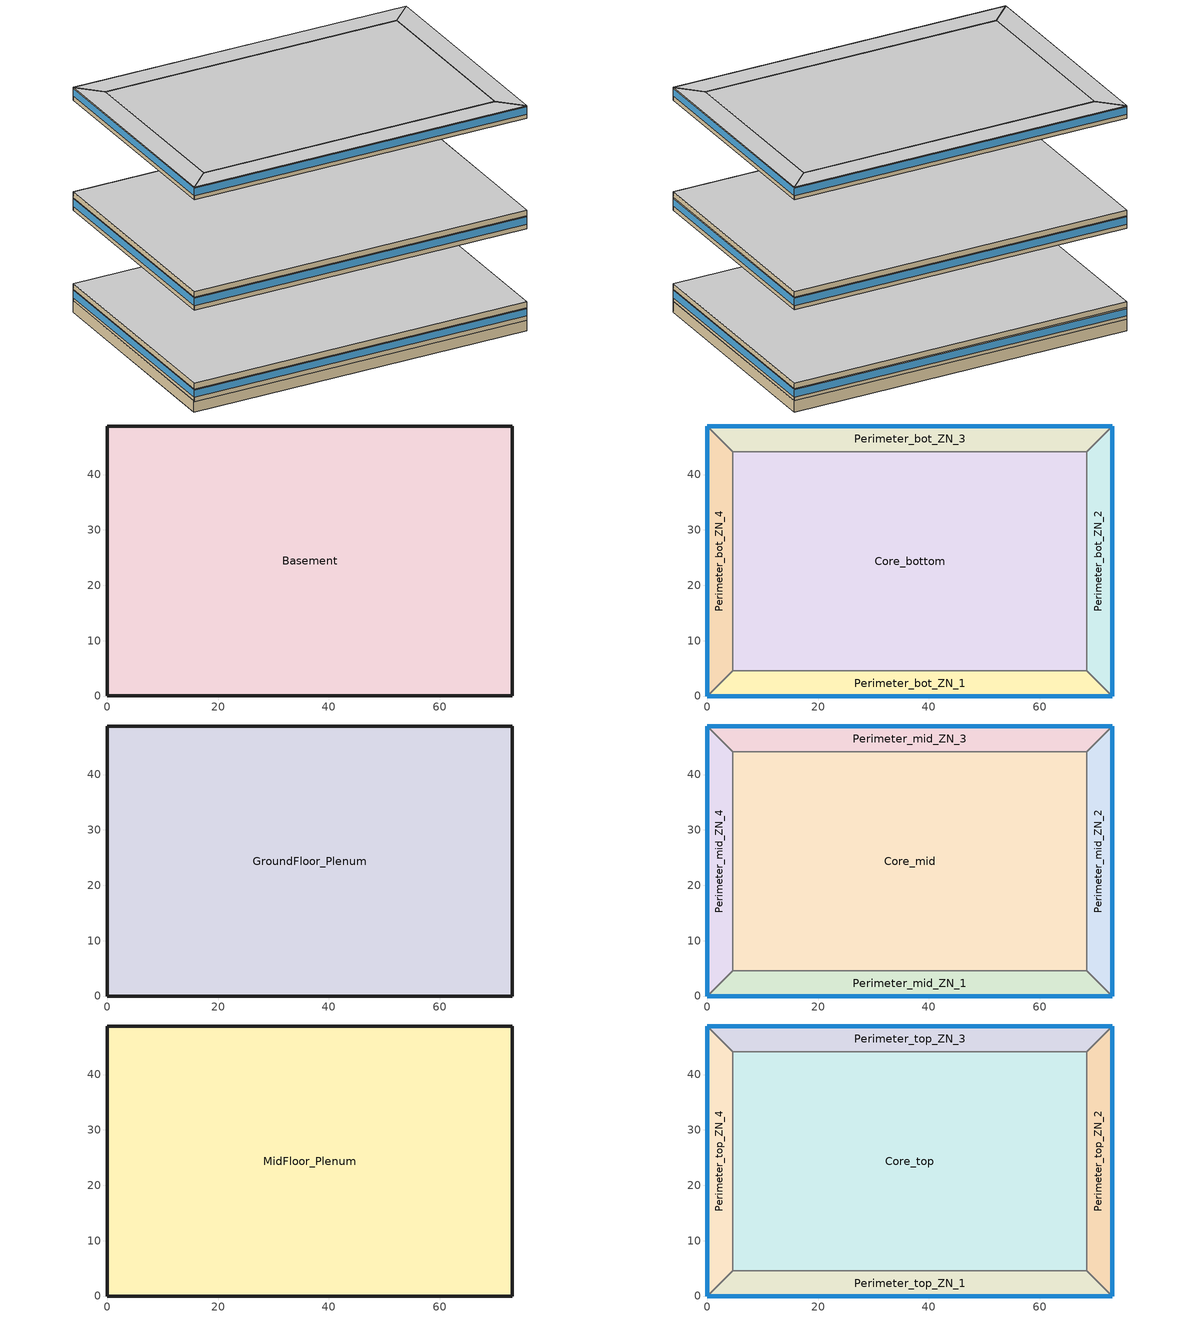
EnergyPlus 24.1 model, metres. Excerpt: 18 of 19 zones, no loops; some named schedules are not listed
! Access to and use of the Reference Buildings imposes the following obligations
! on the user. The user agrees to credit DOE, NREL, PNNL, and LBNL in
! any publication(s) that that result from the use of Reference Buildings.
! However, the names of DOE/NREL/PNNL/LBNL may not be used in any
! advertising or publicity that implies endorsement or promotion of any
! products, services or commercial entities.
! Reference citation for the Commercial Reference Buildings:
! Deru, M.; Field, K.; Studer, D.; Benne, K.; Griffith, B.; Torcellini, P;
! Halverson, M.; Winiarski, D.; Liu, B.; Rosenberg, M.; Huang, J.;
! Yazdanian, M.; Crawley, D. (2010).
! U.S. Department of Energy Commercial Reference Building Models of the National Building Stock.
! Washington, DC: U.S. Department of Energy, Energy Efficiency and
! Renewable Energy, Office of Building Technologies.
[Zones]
Basement
 floor ground (ext-slab): 73.11,48.78 73.11,0.04 0,0.04 0,48.78 z-2.24
 wall ground (Underground Wall Non-res): 73.11,0.04 73.11,48.78 0,48.78 0,0.04 73.11,0.04 z-2.24:0.2
Core_bottom
 floor to Basement (INT-FLOOR-TOPSIDE): 68.53,44.16 68.53,4.57 4.57,4.57 4.57,44.16 z0
 wall to Perimeter_bot_ZN_2 (int-walls): 68.53,4.57 68.53,44.16 z0:2.74
 wall to Perimeter_bot_ZN_3 (int-walls): 68.53,44.16 4.57,44.16 z0:2.74
 wall to Perimeter_bot_ZN_1 (int-walls): 4.57,4.57 68.53,4.57 z0:2.74
 wall to Perimeter_bot_ZN_4 (int-walls): 4.57,44.16 4.57,4.57 z0:2.74
Perimeter_bot_ZN_1
 floor to Basement (INT-FLOOR-TOPSIDE): 68.53,4.57 73.11,0 0,0 4.57,4.57 z0
 wall outside (Mass Non-res Ext Wall): 0,0 73.11,0 z0:2.74
 wall to Perimeter_bot_ZN_2 (int-walls): 73.11,0 68.53,4.57 z0:2.74
 wall to Perimeter_bot_ZN_4 (int-walls): 4.57,4.57 0,0 z0:2.74
 window (Window Non-res Fixed): 0,0 73.11,0 z0.91:2.5
Perimeter_bot_ZN_2
 floor to Basement (INT-FLOOR-TOPSIDE): 68.53,44.16 73.11,48.74 73.11,0 68.53,4.57 z0
 wall outside (Mass Non-res Ext Wall): 73.11,0 73.11,48.74 z0:2.74
 wall to Perimeter_bot_ZN_3 (int-walls): 73.11,48.74 68.53,44.16 z0:2.74
 window (Window Non-res Fixed): 73.11,0 73.11,48.74 z0.91:2.5
Perimeter_bot_ZN_3
 floor to Basement (INT-FLOOR-TOPSIDE): 4.57,44.16 0,48.74 73.11,48.74 68.53,44.16 z0
 wall outside (Mass Non-res Ext Wall): 73.11,48.74 0,48.74 z0:2.74
 wall to Perimeter_bot_ZN_4 (int-walls): 0,48.74 4.57,44.16 z0:2.74
 window (Window Non-res Fixed): 73.11,48.74 0,48.74 z0.91:2.5
Perimeter_bot_ZN_4
 floor to Basement (INT-FLOOR-TOPSIDE): 4.57,4.57 0,0 0,48.74 4.57,44.16 z0
 wall outside (Mass Non-res Ext Wall): 0,48.74 0,0 z0:2.74
 window (Window Non-res Fixed): 0,48.74 0,0 z0.91:2.5
GroundFloor_Plenum
 floor to Perimeter_bot_ZN_1 (DropCeiling): 4.57,4.57 68.53,4.57 73.11,0 0,0 z2.74
 floor to Perimeter_bot_ZN_2 (DropCeiling): 73.11,48.74 73.11,0 68.53,4.57 68.53,44.16 z2.74
 floor to Perimeter_bot_ZN_3 (DropCeiling): 68.53,44.16 4.57,44.16 0,48.74 73.11,48.74 z2.74
 floor to Perimeter_bot_ZN_4 (DropCeiling): 4.57,44.16 4.57,4.57 0,0 0,48.74 z2.74
 floor to Core_bottom (DropCeiling): 68.53,4.57 4.57,4.57 4.57,44.16 68.53,44.16 z2.74
 wall outside (Mass Non-res Ext Wall): 73.11,0 73.11,48.74 0,48.74 0,0 73.11,0 z2.74:3.96
 ceiling adiabatic (INT-FLOOR-UNDERSIDE): 73.11,0 73.11,48.74 0,48.74 0,0 z3.96
Core_mid
 floor adiabatic (INT-FLOOR-TOPSIDE): 68.53,44.16 68.53,4.57 4.57,4.57 4.57,44.16 z19.82
 wall to Perimeter_mid_ZN_2 (int-walls): 68.53,4.57 68.53,44.16 z19.82:22.56
 wall to Perimeter_mid_ZN_3 (int-walls): 68.53,44.16 4.57,44.16 z19.82:22.56
 wall to Perimeter_mid_ZN_1 (int-walls): 4.57,4.57 68.53,4.57 z19.82:22.56
 wall to Perimeter_mid_ZN_4 (int-walls): 4.57,44.16 4.57,4.57 z19.82:22.56
Perimeter_mid_ZN_1
 floor adiabatic (INT-FLOOR-TOPSIDE): 68.53,4.57 73.11,0 0,0 4.57,4.57 z19.82
 wall outside (Mass Non-res Ext Wall): 0,0 73.11,0 z19.82:22.56
 wall to Perimeter_mid_ZN_2 (int-walls): 73.11,0 68.53,4.57 z19.82:22.56
 wall to Perimeter_mid_ZN_4 (int-walls): 4.57,4.57 0,0 z19.82:22.56
 window (Window Non-res Fixed): 0,0 73.11,0 z20.73:22.32
Perimeter_mid_ZN_2
 floor adiabatic (INT-FLOOR-TOPSIDE): 68.53,44.16 73.11,48.74 73.11,0 68.53,4.57 z19.82
 wall outside (Mass Non-res Ext Wall): 73.11,0 73.11,48.74 z19.82:22.56
 wall to Perimeter_mid_ZN_3 (int-walls): 73.11,48.74 68.53,44.16 z19.82:22.56
 window (Window Non-res Fixed): 73.11,0 73.11,48.74 z20.73:22.32
Perimeter_mid_ZN_3
 floor adiabatic (INT-FLOOR-TOPSIDE): 4.57,44.16 0,48.74 73.11,48.74 68.53,44.16 z19.82
 wall outside (Mass Non-res Ext Wall): 73.11,48.74 0,48.74 z19.82:22.56
 wall to Perimeter_mid_ZN_4 (int-walls): 0,48.74 4.57,44.16 z19.82:22.56
 window (Window Non-res Fixed): 73.11,48.74 0,48.74 z20.73:22.32
Perimeter_mid_ZN_4
 floor adiabatic (INT-FLOOR-TOPSIDE): 4.57,4.57 0,0 0,48.74 4.57,44.16 z19.82
 wall outside (Mass Non-res Ext Wall): 0,48.74 0,0 z19.82:22.56
 window (Window Non-res Fixed): 0,48.74 0,0 z20.73:22.32
MidFloor_Plenum
 floor to Perimeter_mid_ZN_1 (DropCeiling): 73.11,0 0,0 4.57,4.57 68.53,4.57 z22.56
 floor to Perimeter_mid_ZN_2 (DropCeiling): 73.11,0 68.53,4.57 68.53,44.16 73.11,48.74 z22.56
 floor to Perimeter_mid_ZN_3 (DropCeiling): 0,48.74 73.11,48.74 68.53,44.16 4.57,44.16 z22.56
 floor to Perimeter_mid_ZN_4 (DropCeiling): 0,0 0,48.74 4.57,44.16 4.57,4.57 z22.56
 floor to Core_mid (DropCeiling): 68.53,4.57 4.57,4.57 4.57,44.16 68.53,44.16 z22.56
 wall outside (Mass Non-res Ext Wall): 73.11,0 73.11,48.74 0,48.74 0,0 73.11,0 z22.56:23.78
 ceiling adiabatic (INT-FLOOR-UNDERSIDE): 73.11,48.74 0,48.74 0,0 73.11,0 z23.78
Core_top
 floor adiabatic (INT-FLOOR-TOPSIDE): 68.53,44.16 68.53,4.57 4.57,4.57 4.57,44.16 z43.6
 wall to Perimeter_top_ZN_2 (int-walls): 68.53,4.57 68.53,44.16 z43.6:46.34
 wall to Perimeter_top_ZN_3 (int-walls): 68.53,44.16 4.57,44.16 z43.6:46.34
 wall to Perimeter_top_ZN_1 (int-walls): 4.57,4.57 68.53,4.57 z43.6:46.34
 wall to Perimeter_top_ZN_4 (int-walls): 4.57,44.16 4.57,4.57 z43.6:46.34
 ceiling to TopFloor_Plenum (DropCeiling): 4.57,44.16 4.57,4.57 68.53,4.57 68.53,44.16 z46.34
Perimeter_top_ZN_1
 floor adiabatic (INT-FLOOR-TOPSIDE): 68.53,4.57 73.11,0 0,0 4.57,4.57 z43.6
 wall outside (Mass Non-res Ext Wall): 0,0 73.11,0 z43.6:46.34
 wall to Perimeter_top_ZN_2 (int-walls): 73.11,0 68.53,4.57 z43.6:46.34
 wall to Perimeter_top_ZN_4 (int-walls): 4.57,4.57 0,0 z43.6:46.34
 window (Window Non-res Fixed): 0,0 73.11,0 z44.51:46.1
 ceiling to TopFloor_Plenum (DropCeiling): 4.57,4.57 0,0 73.11,0 68.53,4.57 z46.34
Perimeter_top_ZN_2
 floor adiabatic (INT-FLOOR-TOPSIDE): 68.53,44.16 73.11,48.74 73.11,0 68.53,4.57 z43.6
 wall outside (Mass Non-res Ext Wall): 73.11,0 73.11,48.74 z43.6:46.34
 wall to Perimeter_top_ZN_3 (int-walls): 73.11,48.74 68.53,44.16 z43.6:46.34
 window (Window Non-res Fixed): 73.11,0 73.11,48.74 z44.51:46.1
 ceiling to TopFloor_Plenum (DropCeiling): 68.53,4.57 73.11,0 73.11,48.74 68.53,44.16 z46.34
Perimeter_top_ZN_3
 floor adiabatic (INT-FLOOR-TOPSIDE): 4.57,44.16 0,48.74 73.11,48.74 68.53,44.16 z43.6
 wall outside (Mass Non-res Ext Wall): 73.11,48.74 0,48.74 z43.6:46.34
 wall to Perimeter_top_ZN_4 (int-walls): 0,48.74 4.57,44.16 z43.6:46.34
 window (Window Non-res Fixed): 73.11,48.74 0,48.74 z44.51:46.1
 ceiling to TopFloor_Plenum (DropCeiling): 68.53,44.16 73.11,48.74 0,48.74 4.57,44.16 z46.34
Perimeter_top_ZN_4
 floor adiabatic (INT-FLOOR-TOPSIDE): 4.57,4.57 0,0 0,48.74 4.57,44.16 z43.6
 wall outside (Mass Non-res Ext Wall): 0,48.74 0,0 z43.6:46.34
 window (Window Non-res Fixed): 0,48.74 0,0 z44.51:46.1
 ceiling to TopFloor_Plenum (DropCeiling): 4.57,44.16 0,48.74 0,0 4.57,4.57 z46.34
[Building]
Ref Bldg Large Office Post1980_v1.3_5.0: North Axis {deg}=0; Terrain=City; Loads Convergence Tolerance Value {W}=0.04; Temperature Convergence Tolerance Value {deltaC}=0.2; Solar Distribution=FullInteriorAndExterior; Maximum Number of Warmup Days=25; Minimum Number of Warmup Days=6
[Site:Location]
USA CA-SAN FRANCISCO: Latitude {deg}=37.62; Longitude {deg}=-122.37; Time Zone {hr}=-8; Elevation {m}=5
[SizingPeriod:DesignDay] Day of Month=21; Humidity Condition Type=Wetbulb; Barometric Pressure {Pa}=101265; Rain Indicator=No; Snow Indicator=No; Daylight Saving Time Indicator=No; Solar Model Indicator=ASHRAEClearSky
Name | Month | Day Type | Maximum Dry-Bulb Temperature {C} | Daily Dry-Bulb Temperature Range {deltaC} | Wetbulb or DewPoint at Maximum Dry-Bulb {C} | Wind Speed {m/s} | Wind Direction {deg} | Sky Clearness
SAN_FRANCISCO Ann Htg 99.6% Condns DB | 1 | WinterDesignDay | 3.2 | 0 | 3.2 | 2.4 | 140 | 0
SAN_FRANCISCO Ann Clg .4% Condns WB=>MDB | 9 | SummerDesignDay | 25.7 | 9 | 18.4 | 5.8 | 310 | 1
[Site:WaterMainsTemperature]
Calculation Method=CORRELATION; Annual Average Outdoor Air Temperature {C}=13.08; Maximum Difference In Monthly Average Outdoor Air Temperatures {deltaC}=8
[Site:GroundTemperature:BuildingSurface]
19.905, 19.922, 19.91, 19.932, 19.949, 20.038, 20.327, 20.062, 20.443, 20.088, 19.986, 19.948
[Construction]
Mass Non-res Ext Wall: 1IN Stucco, 8IN Concrete HW, 1/2IN Gypsum
ext-slab: HW CONCRETE, CP02 CARPET PAD
int-walls: 1/2IN Gypsum, 1/2IN Gypsum
INT-FLOOR-TOPSIDE: MAT-CC05 4 HW CONCRETE, CP02 CARPET PAD
INT-FLOOR-UNDERSIDE: CP02 CARPET PAD, MAT-CC05 4 HW CONCRETE
Underground Wall Non-res: 8IN Concrete HW, UGWall NonRes Insulation
Window Non-res Fixed: NonRes Fixed Assembly Window
DropCeiling: Std AC02
InteriorFurnishings: Std Wood 6inch
[Material] Thermal Absorptance=0.9
Name | Roughness | Thickness {m} | Conductivity {W/m-K} | Density {kg/m3} | Specific Heat {J/kg-K} | Solar Absorptance | Visible Absorptance
UGWall NonRes Insulation | MediumRough | 0.0604086 | 0.049 | 265 | 836.8 | 0.7 | 0.7
Std Wood 6inch | MediumSmooth | 0.15 | 0.12 | 540 | 1210 | 0.7 | 0.7
1/2IN Gypsum | Smooth | 0.0127 | 0.16 | 784.9 | 830 | 0.92 | 0.92
1IN Stucco | Smooth | 0.0253 | 0.6918 | 1858 | 837 | 0.92 | 0.92
8IN CONCRETE HW | Rough | 0.2032 | 1.311 | 2240 | 836.8 | 0.7 | 0.7
HW CONCRETE; MAT-CC05 4 HW CONCRETE | Rough | 0.1016 | 1.311 | 2240 | 836.8 | 0.7 | 0.7
Std AC02 | MediumSmooth | 0.0127 | 0.057 | 288 | 1339 | 0.7 | 0.2
[WindowMaterial:SimpleGlazingSystem]
NonRes Fixed Assembly Window: U-Factor {W/m2-K}=4.08816; Solar Heat Gain Coefficient=0.39
[Material:NoMass]
CP02 CARPET PAD: Roughness=VeryRough; Thermal Resistance {m2-K/W}=0.2165; Thermal Absorptance=0.9; Solar Absorptance=0.7; Visible Absorptance=0.8
[Zone] Type=1; Floor Area {m2}=autocalculate
Name | Multiplier | Part of Total Floor Area
Basement; Core_bottom; Core_top; Perimeter_bot_ZN_1; Perimeter_bot_ZN_2; Perimeter_bot_ZN_3; Perimeter_bot_ZN_4; Perimeter_top_ZN_1; Perimeter_top_ZN_2; Perimeter_top_ZN_3; Perimeter_top_ZN_4 | 1 | Yes
Core_mid; Perimeter_mid_ZN_1; Perimeter_mid_ZN_2; Perimeter_mid_ZN_3; Perimeter_mid_ZN_4 | 10 | Yes
GroundFloor_Plenum | 1 | No
MidFloor_Plenum | 10 | No
[People] Number of People Schedule=BLDG_OCC_SCH; Number of People Calculation Method=Area/Person; Fraction Radiant=0.3; Sensible Heat Fraction=AUTOCALCULATE; Activity Level Schedule=ACTIVITY_SCH; Enable ASHRAE 55 Comfort Warnings=No; Mean Radiant Temperature Calculation Type=EnclosureAveraged; Work Efficiency Schedule=WORK_EFF_SCH; Clothing Insulation Calculation Method=ClothingInsulationSchedule; Clothing Insulation Schedule=CLOTHING_SCH; Air Velocity Schedule=AIR_VELO_SCH; Thermal Comfort Model 1 Type=FANGER
Name | Zone or ZoneList or Space or SpaceList | Floor Area per Person {m2/person}
Basement People | Basement | 37.16
Core_bottom People | Core_bottom | 18.58
Core_mid People | Core_mid | 18.58
Core_top People | Core_top | 18.58
Perimeter_bot_ZN_1 People | Perimeter_bot_ZN_1 | 18.58
Perimeter_bot_ZN_2 People | Perimeter_bot_ZN_2 | 18.58
Perimeter_bot_ZN_3 People | Perimeter_bot_ZN_3 | 18.58
Perimeter_bot_ZN_4 People | Perimeter_bot_ZN_4 | 18.58
Perimeter_mid_ZN_1 People | Perimeter_mid_ZN_1 | 18.58
Perimeter_mid_ZN_2 People | Perimeter_mid_ZN_2 | 18.58
Perimeter_mid_ZN_3 People | Perimeter_mid_ZN_3 | 18.58
Perimeter_mid_ZN_4 People | Perimeter_mid_ZN_4 | 18.58
Perimeter_top_ZN_1 People | Perimeter_top_ZN_1 | 18.58
Perimeter_top_ZN_2 People | Perimeter_top_ZN_2 | 18.58
Perimeter_top_ZN_3 People | Perimeter_top_ZN_3 | 18.58
Perimeter_top_ZN_4 People | Perimeter_top_ZN_4 | 18.58
[Lights] Schedule=BLDG_LIGHT_SCH; Design Level Calculation Method=Watts/Area; Watts per Floor Area {W/m2}=16.14; Return Air Fraction=0; Fraction Radiant=0.7; Fraction Visible=0.2; Fraction Replaceable=1; Return Air Fraction Calculated from Plenum Temperature=No
Name | Zone or ZoneList or Space or SpaceList
Basement_Lights | Basement
Core_bottom_Lights | Core_bottom
Core_mid_Lights | Core_mid
Core_top_Lights | Core_top
Perimeter_bot_ZN_1_Lights | Perimeter_bot_ZN_1
Perimeter_bot_ZN_2_Lights | Perimeter_bot_ZN_2
Perimeter_bot_ZN_3_Lights | Perimeter_bot_ZN_3
Perimeter_bot_ZN_4_Lights | Perimeter_bot_ZN_4
Perimeter_mid_ZN_1_Lights | Perimeter_mid_ZN_1
Perimeter_mid_ZN_2_Lights | Perimeter_mid_ZN_2
Perimeter_mid_ZN_3_Lights | Perimeter_mid_ZN_3
Perimeter_mid_ZN_4_Lights | Perimeter_mid_ZN_4
Perimeter_top_ZN_1_Lights | Perimeter_top_ZN_1
Perimeter_top_ZN_2_Lights | Perimeter_top_ZN_2
Perimeter_top_ZN_3_Lights | Perimeter_top_ZN_3
Perimeter_top_ZN_4_Lights | Perimeter_top_ZN_4
[ElectricEquipment] Schedule=BLDG_EQUIP_SCH; Design Level Calculation Method=Watts/Area; Watts per Floor Area {W/m2}=10.76; Fraction Latent=0; Fraction Radiant=0.5; Fraction Lost=0
Name | Zone or ZoneList or Space or SpaceList
Basement_PlugMisc_Equip | Basement
Core_bottom_PlugMisc_Equip | Core_bottom
Core_mid_PlugMisc_Equip | Core_mid
Core_top_PlugMisc_Equip | Core_top
Perimeter_bot_ZN_1_PlugMisc_Equip | Perimeter_bot_ZN_1
Perimeter_bot_ZN_2_PlugMisc_Equip | Perimeter_bot_ZN_2
Perimeter_bot_ZN_3_PlugMisc_Equip | Perimeter_bot_ZN_3
Perimeter_bot_ZN_4_PlugMisc_Equip | Perimeter_bot_ZN_4
Perimeter_mid_ZN_1_PlugMisc_Equip | Perimeter_mid_ZN_1
Perimeter_mid_ZN_2_PlugMisc_Equip | Perimeter_mid_ZN_2
Perimeter_mid_ZN_3_PlugMisc_Equip | Perimeter_mid_ZN_3
Perimeter_mid_ZN_4_PlugMisc_Equip | Perimeter_mid_ZN_4
Perimeter_top_ZN_1_PlugMisc_Equip | Perimeter_top_ZN_1
Perimeter_top_ZN_2_PlugMisc_Equip | Perimeter_top_ZN_2
Perimeter_top_ZN_3_PlugMisc_Equip | Perimeter_top_ZN_3
Perimeter_top_ZN_4_PlugMisc_Equip | Perimeter_top_ZN_4
[Exterior:Lights]
Exterior Facade Lighting: Schedule=ALWAYS_ON; Design Level {W}=61595; Control Option=AstronomicalClock
[Exterior:FuelEquipment]
Elevators: Fuel Use Type=Electricity; Schedule=BLDG_ELEVATORS; Design Level {W}=244444
[ZoneInfiltration:DesignFlowRate] Schedule=INFIL_QUARTER_ON_SCH; Design Flow Rate Calculation Method=Flow/ExteriorArea; Flow Rate per Exterior Surface Area {m3/s-m2}=0.001133; Constant Term Coefficient=1; Temperature Term Coefficient=0; Velocity Term Coefficient=0; Velocity Squared Term Coefficient=0
Name | Zone or ZoneList or Space or SpaceList
GroundFloor_Plenum_Infiltration | GroundFloor_Plenum
MidFloor_Plenum_Infiltration | MidFloor_Plenum
Perimeter_bot_ZN_1_Infiltration | Perimeter_bot_ZN_1
Perimeter_bot_ZN_2_Infiltration | Perimeter_bot_ZN_2
Perimeter_bot_ZN_3_Infiltration | Perimeter_bot_ZN_3
Perimeter_bot_ZN_4_Infiltration | Perimeter_bot_ZN_4
Perimeter_mid_ZN_1_Infiltration | Perimeter_mid_ZN_1
Perimeter_mid_ZN_2_Infiltration | Perimeter_mid_ZN_2
Perimeter_mid_ZN_3_Infiltration | Perimeter_mid_ZN_3
Perimeter_mid_ZN_4_Infiltration | Perimeter_mid_ZN_4
Perimeter_top_ZN_1_Infiltration | Perimeter_top_ZN_1
Perimeter_top_ZN_2_Infiltration | Perimeter_top_ZN_2
Perimeter_top_ZN_3_Infiltration | Perimeter_top_ZN_3
Perimeter_top_ZN_4_Infiltration | Perimeter_top_ZN_4
[InternalMass] Construction=InteriorFurnishings
Name | Zone or ZoneList | Surface Area {m2}
Basement Internal Mass | Basement | 7126.21
Core_bottom Internal Mass | Core_bottom | 5064.65
Core_mid Internal Mass | Core_mid | 5064.65
Core_top Internal Mass | Core_top | 5064.65
Perimeter_bot_ZN_1 Internal Mass | Perimeter_bot_ZN_1 | 626.8394
Perimeter_bot_ZN_2 Internal Mass | Perimeter_bot_ZN_2 | 403.9503
Perimeter_bot_ZN_3 Internal Mass | Perimeter_bot_ZN_3 | 626.8257
Perimeter_bot_ZN_4 Internal Mass | Perimeter_bot_ZN_4 | 403.9503
Perimeter_mid_ZN_1 Internal Mass | Perimeter_mid_ZN_1 | 626.8394
Perimeter_mid_ZN_2 Internal Mass | Perimeter_mid_ZN_2 | 403.9503
Perimeter_mid_ZN_3 Internal Mass | Perimeter_mid_ZN_3 | 626.8257
Perimeter_mid_ZN_4 Internal Mass | Perimeter_mid_ZN_4 | 403.9503
Perimeter_top_ZN_1 Internal Mass | Perimeter_top_ZN_1 | 626.8394
Perimeter_top_ZN_2 Internal Mass | Perimeter_top_ZN_2 | 403.9503
Perimeter_top_ZN_3 Internal Mass | Perimeter_top_ZN_3 | 626.8257
Perimeter_top_ZN_4 Internal Mass | Perimeter_top_ZN_4 | 403.9503
[AvailabilityManager:NightCycle] Applicability Schedule=ALWAYS_ON; Fan Schedule=HVACOperationSchd; Control Type=CycleOnAny; Thermostat Tolerance {deltaC}=1; Cycling Run Time Control Type=FixedRunTime; Cycling Run Time {s}=1800
VAV_1 Availability Manager; VAV_2 Availability Manager; VAV_3 Availability Manager; VAV_5 Availability Manager
[AirLoopHVAC:ReturnPlenum]
Name | Zone
VAV_2 Return Plenum | MidFloor_Plenum
VAV_1 Return Plenum | GroundFloor_Plenum
[UtilityCost:Tariff]
Name | Output Meter | Conversion Factor Choice | Time of Use Period Schedule | Season Schedule | Demand Window Length | Monthly Charge or Variable | Group
PGE_E-19_MediumGeneralTOUDemandService | Electricity:Facility | kWh | PGETOUSched | PGESeasonsSchedule | HalfHour | 174.88 | Comm Elect
PGE_A-10MediumGeneralDemandService | Electricity:Facility | kWh |  | PGESeasonsSchedule | HalfHour | 67.64 | Comm Elect
PGE_A-1SmallGeneralService | Electricity:Facility | kWh |  | PGESeasonsSchedule | HalfHour | 7.31 | Comm Elect
CA_EIAMonthlyRateGas | NaturalGas:Facility | MCF |  |  |  | 0 | Comm Gas
[UtilityCost:Charge:Simple]
Name | Utility Cost Charge Simple | Tariff | Source Variable | Season | Category Variable | Cost per Unit Value or Variable
 | SummerOnPeakDemandCharge | PGE_E-19_MediumGeneralTOUDemandService | PeakDemand | Summer | DemandCharges | 13.51
 | SummerMidPeakDemandCharge | PGE_E-19_MediumGeneralTOUDemandService | MidPeakDemand | Summer | DemandCharges | 3.75
 | SummerDemandCharge | PGE_E-19_MediumGeneralTOUDemandService | totalDemand | Summer | DemandCharges | 3.18
 | WinterMidPeakDemandCharge | PGE_E-19_MediumGeneralTOUDemandService | MidPeakDemand | Winter | DemandCharges | 3.69
 | WinterDemandCharge | PGE_E-19_MediumGeneralTOUDemandService | totalDemand | Winter | DemandCharges | 3.18
 | SummerPeakEnergyCharge | PGE_E-19_MediumGeneralTOUDemandService | PeakEnergy | Summer | EnergyCharges | 0.15746
 | SummerMidPeakEnergyCharge | PGE_E-19_MediumGeneralTOUDemandService | MidPeakEnergy | Summer | EnergyCharges | 0.09613
 | SummerOffPeakEnergyCharge | PGE_E-19_MediumGeneralTOUDemandService | OffPeakEnergy | Summer | EnergyCharges | 0.08203
 | WinterMidPeakEnergyCharge | PGE_E-19_MediumGeneralTOUDemandService | MidPeakEnergy | Winter | EnergyCharges | 0.10181
 | WinterOffPeakEnergyCharge | PGE_E-19_MediumGeneralTOUDemandService | OffPeakEnergy | Winter | EnergyCharges | 0.08203
 | TaxofEightPercent | PGE_E-19_MediumGeneralTOUDemandService | subtotal | Annual | Taxes | 0.08
 | SummerEnergyCharge | PGE_A-10MediumGeneralDemandService | totalEnergy | Summer | EnergyCharges | 0.1416
 | WinterEnergyCharge | PGE_A-10MediumGeneralDemandService | totalEnergy | Winter | EnergyCharges | 0.103
 | SummerDemandCharge | PGE_A-10MediumGeneralDemandService | totalDemand | Summer | DemandCharges | 6.56
 | WinterDemandCharge | PGE_A-10MediumGeneralDemandService | totalDemand | Winter | DemandCharges | 1.58
 | TaxofEightPercent | PGE_A-10MediumGeneralDemandService | subtotal | Annual | Taxes | 0.08
 | SummerEnergyCharge | PGE_A-1SmallGeneralService | totalEnergy | Summer | EnergyCharges | 0.1794
 | WinterEnergyCharge | PGE_A-1SmallGeneralService | totalEnergy | Winter | EnergyCharges | 0.1179
 | TaxofEightPercent | PGE_A-1SmallGeneralService | subtotal | Annual | Taxes | 0.08
 | MonthlyRateGasCharge | CA_EIAMonthlyRateGas | totalEnergy | Annual | EnergyCharges | CA_MonthlyGasRates
 | TaxofEightPercent | CA_EIAMonthlyRateGas | SubTotal | Annual | Taxes | 0.08
